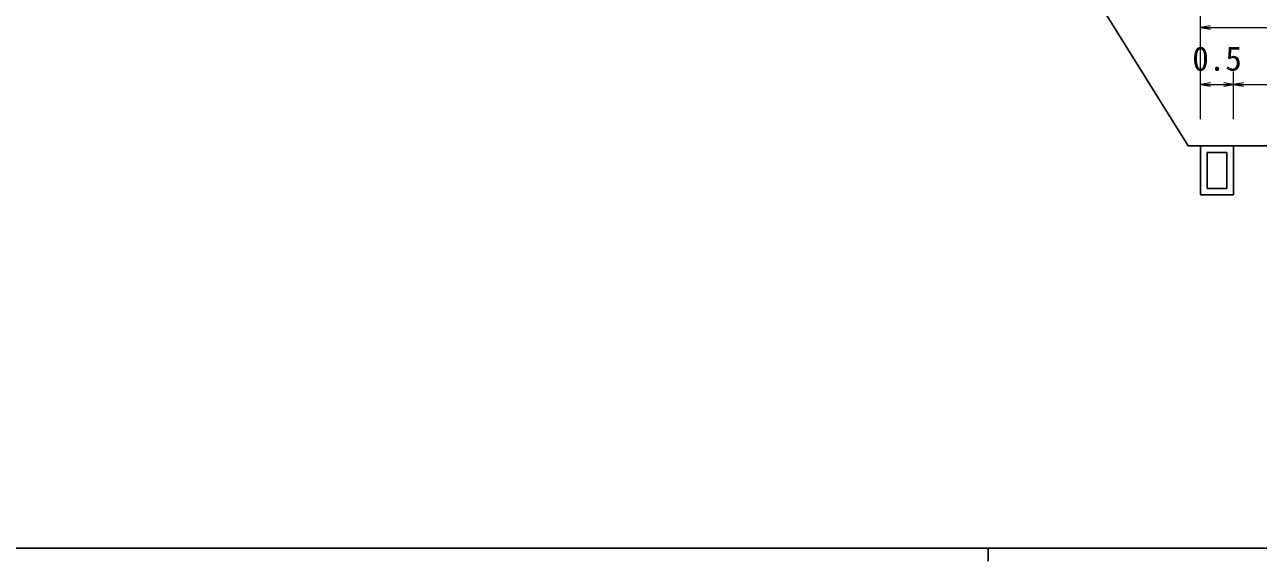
# Model space of a CAD drawing. Units: millimetres on the paper, enlarged 1000 times, with parts at other scales. Extents: x 40000 to 680000, y 20000 to 380000.
# Drawn here: x 86818 to 180032, y 204000 to 244526 of the extents above; entities that cross this region are included whole.
import ezdxf
from ezdxf.enums import TextEntityAlignment as Align

# ---------------------------------------------------------------- set-up
doc = ezdxf.new("R2010")
doc.units = ezdxf.units.MM
doc.header["$LTSCALE"] = 1000
for name, color, linetype, lineweight in [('M-BGD', 7, 'Continuous', 25), ('M-STR-HTXT', 7, 'Continuous', 13), ('M-TTL-BAND', 7, 'Continuous', 25)]:
    doc.layers.add(name, color=color, linetype=linetype, lineweight=lineweight)
doc.styles.add('ＭＳ ゴシック', font='')
doc.styles.get('ＭＳ ゴシック').set_extended_font_data('MS Gothic')

# ---------------------------------------------------------------- blocks, each defined once
blk = doc.blocks.new('open_arrow')
at = {"color": 0, "linetype": 'Continuous', "lineweight": -2}
blk.add_lwpolyline([(7.5, 1.25), (0, 0), (7.5, -1.25)], dxfattribs=at)

msp = doc.modelspace()

# ---------------------------------------------------------------- linework, layer by layer
at = {"layer": 'M-BGD'}
for p, q in [((174724, 235384), (167586, 246837)), ((175664, 235384), (174724, 235384)), ((175664, 235384), (175664, 231667)), ((178164, 235384), (178164, 231667)), ((176164, 234884), (177664, 234884)), ((176164, 234884), (176164, 232167)), ((177664, 234884), (177664, 232167)), ((176164, 232167), (177664, 232167)), ((175664, 231667), (178164, 231667))]:
    msp.add_line(p, q, dxfattribs=at)
msp.add_lwpolyline([(175664, 235384), (178164, 235384), (190040, 235384)], dxfattribs=at)
at = {"layer": 'M-STR-HTXT'}
for p, q in [((175664, 237384), (175664, 245309)), ((175664, 244309), (228164, 244309)), ((178164, 237384), (178164, 241000)), ((175664, 240000), (178164, 240000)), ((178164, 240000), (190664, 240000))]:
    msp.add_line(p, q, dxfattribs=at)
at = {"layer": 'M-TTL-BAND'}
for p, q in [((40000, 205000), (579000, 205000)), ((159609, 205000), (159609, 204000))]:
    msp.add_line(p, q, dxfattribs=at)

# ---------------------------------------------------------------- block references
at = {"layer": 'M-STR-HTXT', "xscale": 100, "yscale": 100}
for p in [(175664, 244309), (175664, 240000), (178164, 240000)]:
    msp.add_blockref('open_arrow', p, dxfattribs=at)
at = {"layer": 'M-STR-HTXT', "xscale": 100, "yscale": 100, "rotation": 180}
msp.add_blockref('open_arrow', (178164, 240000), dxfattribs=at)

# ---------------------------------------------------------------- texts
at = {"layer": 'M-STR-HTXT', "style": 'ＭＳ ゴシック'}
msp.add_text('0.5', height=1833, dxfattribs=at).set_placement((176914, 240500), align=Align.BOTTOM_CENTER)

doc.saveas('drawing.dxf')
